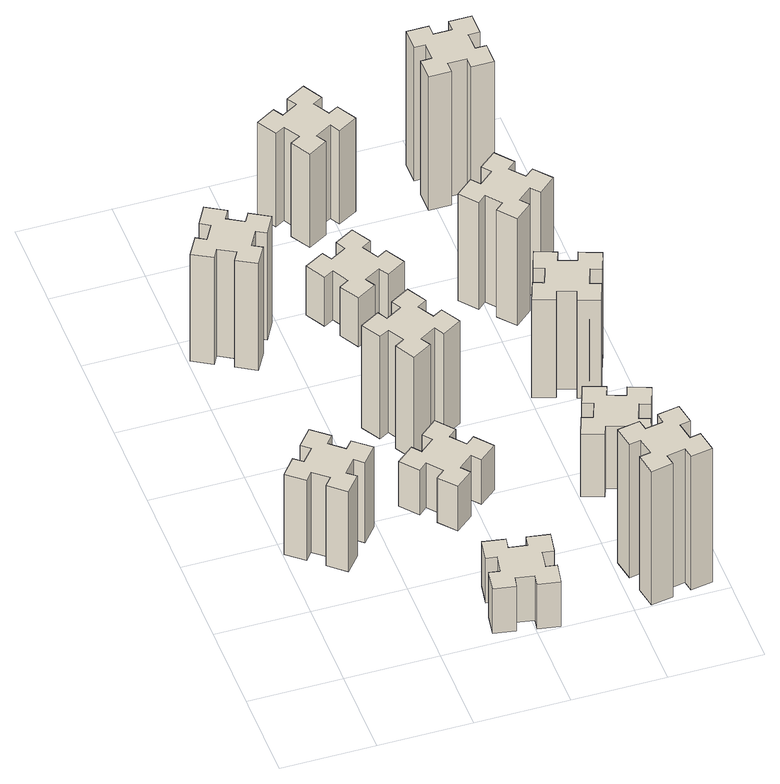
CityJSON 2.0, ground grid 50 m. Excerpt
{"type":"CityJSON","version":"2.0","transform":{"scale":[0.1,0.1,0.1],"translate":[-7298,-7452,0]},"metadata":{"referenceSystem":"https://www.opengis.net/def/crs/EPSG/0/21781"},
"CityObjects":{
"building1":{"type":"Building","attributes":{"class":"1000","function":"1000","usage":"1000","yearOfConstruction":2016,"roofType":"1000","measuredHeight":54,"storeysAboveGround":30,"storeysBelowGround":0},"geometry":[{"type":"Solid","lod":"1","boundaries":[[[[0,1,2,3,4,5,6,7,8,9,10,11,12,13,14,15,16,17,18,19]],[[17,16,20,21]],[[16,15,22,20]],[[15,14,23,22]],[[14,13,24,23]],[[13,12,25,24]],[[12,11,26,25]],[[11,10,27,26]],[[10,9,28,27]],[[9,8,29,28]],[[8,7,30,29]],[[7,6,31,30]],[[6,5,32,31]],[[5,4,33,32]],[[4,3,34,33]],[[3,2,35,34]],[[2,1,36,35]],[[1,0,37,36]],[[0,19,38,37]],[[19,18,39,38]],[[18,17,21,39]],[[24,25,26,27,28,29,30,31,32,33,34,35,36,37,38,39,21,20,22,23]]]]}]},
"building2":{"type":"Building","attributes":{"class":"1000","function":"1000","usage":"1000","yearOfConstruction":2016,"roofType":"1000","measuredHeight":72,"storeysAboveGround":30,"storeysBelowGround":0},"geometry":[{"type":"Solid","lod":"1","boundaries":[[[[40,41,42,43,44,45,46,47,48,49,50,51,52,53,54,55,56,57,58,59]],[[57,56,60,61]],[[56,55,62,60]],[[55,54,63,62]],[[54,53,64,63]],[[53,52,65,64]],[[52,51,66,65]],[[51,50,67,66]],[[50,49,68,67]],[[49,48,69,68]],[[48,47,70,69]],[[47,46,71,70]],[[46,45,72,71]],[[45,44,73,72]],[[44,43,74,73]],[[43,42,75,74]],[[42,41,76,75]],[[41,40,77,76]],[[40,59,78,77]],[[59,58,79,78]],[[58,57,61,79]],[[64,65,66,67,68,69,70,71,72,73,74,75,76,77,78,79,61,60,62,63]]]]}]},
"building3":{"type":"Building","attributes":{"class":"1000","function":"1000","usage":"1000","yearOfConstruction":2016,"roofType":"1000","measuredHeight":30,"storeysAboveGround":30,"storeysBelowGround":0},"geometry":[{"type":"Solid","lod":"1","boundaries":[[[[80,81,82,83,84,85,86,87,88,89,90,91,92,93,94,95,96,97,98,99]],[[97,96,100,101]],[[96,95,102,100]],[[95,94,103,102]],[[94,93,104,103]],[[93,92,105,104]],[[92,91,106,105]],[[91,90,107,106]],[[90,89,108,107]],[[89,88,109,108]],[[88,87,110,109]],[[87,86,111,110]],[[86,85,112,111]],[[85,84,113,112]],[[84,83,114,113]],[[83,82,115,114]],[[82,81,116,115]],[[81,80,117,116]],[[80,99,118,117]],[[99,98,119,118]],[[98,97,101,119]],[[104,105,106,107,108,109,110,111,112,113,114,115,116,117,118,119,101,100,102,103]]]]}]},
"building4":{"type":"Building","attributes":{"class":"1000","function":"1000","usage":"1000","yearOfConstruction":2016,"roofType":"1000","measuredHeight":30,"storeysAboveGround":30,"storeysBelowGround":0},"geometry":[{"type":"Solid","lod":"1","boundaries":[[[[120,121,122,123,124,125,126,127,128,129,130,131,132,133,134,135,136,137,138,139]],[[137,136,140,141]],[[136,135,142,140]],[[135,134,143,142]],[[134,133,144,143]],[[133,132,145,144]],[[132,131,146,145]],[[131,130,147,146]],[[130,129,148,147]],[[129,128,149,148]],[[128,127,150,149]],[[127,126,151,150]],[[126,125,152,151]],[[125,124,153,152]],[[124,123,154,153]],[[123,122,155,154]],[[122,121,156,155]],[[121,120,157,156]],[[120,139,158,157]],[[139,138,159,158]],[[138,137,141,159]],[[144,145,146,147,148,149,150,151,152,153,154,155,156,157,158,159,141,140,142,143]]]]}]},
"building5":{"type":"Building","attributes":{"class":"1000","function":"1000","usage":"1000","yearOfConstruction":2016,"roofType":"1000","measuredHeight":69,"storeysAboveGround":30,"storeysBelowGround":0},"geometry":[{"type":"Solid","lod":"1","boundaries":[[[[160,161,162,163,164,165,166,167,168,169,170,171,172,173,174,175,176,177,178,179]],[[177,176,180,181]],[[176,175,182,180]],[[175,174,183,182]],[[174,173,184,183]],[[173,172,185,184]],[[172,171,186,185]],[[171,170,187,186]],[[170,169,188,187]],[[169,168,189,188]],[[168,167,190,189]],[[167,166,191,190]],[[166,165,192,191]],[[165,164,193,192]],[[164,163,194,193]],[[163,162,195,194]],[[162,161,196,195]],[[161,160,197,196]],[[160,179,198,197]],[[179,178,199,198]],[[178,177,181,199]],[[184,185,186,187,188,189,190,191,192,193,194,195,196,197,198,199,181,180,182,183]]]]}]},
"building6":{"type":"Building","attributes":{"class":"1000","function":"1000","usage":"1000","yearOfConstruction":2016,"roofType":"1000","measuredHeight":33,"storeysAboveGround":30,"storeysBelowGround":0},"geometry":[{"type":"Solid","lod":"1","boundaries":[[[[200,201,202,203,204,205,206,207,208,209,210,211,212,213,214,215,216,217,218,219]],[[217,216,220,221]],[[216,215,222,220]],[[215,214,223,222]],[[214,213,224,223]],[[213,212,225,224]],[[212,211,226,225]],[[211,210,227,226]],[[210,209,228,227]],[[209,208,229,228]],[[208,207,230,229]],[[207,206,231,230]],[[206,205,232,231]],[[205,204,233,232]],[[204,203,234,233]],[[203,202,235,234]],[[202,201,236,235]],[[201,200,237,236]],[[200,219,238,237]],[[219,218,239,238]],[[218,217,221,239]],[[224,225,226,227,228,229,230,231,232,233,234,235,236,237,238,239,221,220,222,223]]]]}]},
"building7":{"type":"Building","attributes":{"class":"1000","function":"1000","usage":"1000","yearOfConstruction":2016,"roofType":"1000","measuredHeight":90,"storeysAboveGround":30,"storeysBelowGround":0},"geometry":[{"type":"Solid","lod":"1","boundaries":[[[[240,241,242,243,244,245,246,247,248,249,250,251,252,253,254,255,256,257,258,259]],[[257,256,260,261]],[[256,255,262,260]],[[255,254,263,262]],[[254,253,264,263]],[[253,252,265,264]],[[252,251,266,265]],[[251,250,267,266]],[[250,249,268,267]],[[249,248,269,268]],[[248,247,270,269]],[[247,246,271,270]],[[246,245,272,271]],[[245,244,273,272]],[[244,243,274,273]],[[243,242,275,274]],[[242,241,276,275]],[[241,240,277,276]],[[240,259,278,277]],[[259,258,279,278]],[[258,257,261,279]],[[264,265,266,267,268,269,270,271,272,273,274,275,276,277,278,279,261,260,262,263]]]]}]},
"building8":{"type":"Building","attributes":{"class":"1000","function":"1000","usage":"1000","yearOfConstruction":2016,"roofType":"1000","measuredHeight":63,"storeysAboveGround":30,"storeysBelowGround":0},"geometry":[{"type":"Solid","lod":"1","boundaries":[[[[280,281,282,283,284,285,286,287,288,289,290,291,292,293,294,295,296,297,298,299]],[[297,296,300,301]],[[296,295,302,300]],[[295,294,303,302]],[[294,293,304,303]],[[293,292,305,304]],[[292,291,306,305]],[[291,290,307,306]],[[290,289,308,307]],[[289,288,309,308]],[[288,287,310,309]],[[287,286,311,310]],[[286,285,312,311]],[[285,284,313,312]],[[284,283,314,313]],[[283,282,315,314]],[[282,281,316,315]],[[281,280,317,316]],[[280,299,318,317]],[[299,298,319,318]],[[298,297,301,319]],[[304,305,306,307,308,309,310,311,312,313,314,315,316,317,318,319,301,300,302,303]]]]}]},
"building9":{"type":"Building","attributes":{"class":"1000","function":"1000","usage":"1000","yearOfConstruction":2016,"roofType":"1000","measuredHeight":42,"storeysAboveGround":30,"storeysBelowGround":0},"geometry":[{"type":"Solid","lod":"1","boundaries":[[[[320,321,322,323,324,325,326,327,328,329,330,331,332,333,334,335,336,337,338,339]],[[337,336,340,341]],[[336,335,342,340]],[[335,334,343,342]],[[334,333,344,343]],[[333,332,345,344]],[[332,331,346,345]],[[331,330,347,346]],[[330,329,348,347]],[[329,328,349,348]],[[328,327,350,349]],[[327,326,351,350]],[[326,325,352,351]],[[325,324,353,352]],[[324,323,354,353]],[[323,322,355,354]],[[322,321,356,355]],[[321,320,357,356]],[[320,339,358,357]],[[339,338,359,358]],[[338,337,341,359]],[[344,345,346,347,348,349,350,351,352,353,354,355,356,357,358,359,341,340,342,343]]]]}]},
"building10":{"type":"Building","attributes":{"class":"1000","function":"1000","usage":"1000","yearOfConstruction":2016,"roofType":"1000","measuredHeight":66,"storeysAboveGround":30,"storeysBelowGround":0},"geometry":[{"type":"Solid","lod":"1","boundaries":[[[[360,361,362,363,364,365,366,367,368,369,370,371,372,373,374,375,376,377,378,379]],[[377,376,380,381]],[[376,375,382,380]],[[375,374,383,382]],[[374,373,384,383]],[[373,372,385,384]],[[372,371,386,385]],[[371,370,387,386]],[[370,369,388,387]],[[369,368,389,388]],[[368,367,390,389]],[[367,366,391,390]],[[366,365,392,391]],[[365,364,393,392]],[[364,363,394,393]],[[363,362,395,394]],[[362,361,396,395]],[[361,360,397,396]],[[360,379,398,397]],[[379,378,399,398]],[[378,377,381,399]],[[384,385,386,387,388,389,390,391,392,393,394,395,396,397,398,399,381,380,382,383]]]]}]},
"building11":{"type":"Building","attributes":{"class":"1000","function":"1000","usage":"1000","yearOfConstruction":2016,"roofType":"1000","measuredHeight":72,"storeysAboveGround":30,"storeysBelowGround":0},"geometry":[{"type":"Solid","lod":"1","boundaries":[[[[400,401,402,403,404,405,406,407,408,409,410,411,412,413,414,415,416,417,418,419]],[[417,416,420,421]],[[416,415,422,420]],[[415,414,423,422]],[[414,413,424,423]],[[413,412,425,424]],[[412,411,426,425]],[[411,410,427,426]],[[410,409,428,427]],[[409,408,429,428]],[[408,407,430,429]],[[407,406,431,430]],[[406,405,432,431]],[[405,404,433,432]],[[404,403,434,433]],[[403,402,435,434]],[[402,401,436,435]],[[401,400,437,436]],[[400,419,438,437]],[[419,418,439,438]],[[418,417,421,439]],[[424,425,426,427,428,429,430,431,432,433,434,435,436,437,438,439,421,420,422,423]]]]}]},
"building12":{"type":"Building","attributes":{"class":"1000","function":"1000","usage":"1000","yearOfConstruction":2016,"roofType":"1000","measuredHeight":90,"storeysAboveGround":30,"storeysBelowGround":0},"geometry":[{"type":"Solid","lod":"1","boundaries":[[[[440,441,442,443,444,445,446,447,448,449,450,451,452,453,454,455,456,457,458,459]],[[457,456,460,461]],[[456,455,462,460]],[[455,454,463,462]],[[454,453,464,463]],[[453,452,465,464]],[[452,451,466,465]],[[451,450,467,466]],[[450,449,468,467]],[[449,448,469,468]],[[448,447,470,469]],[[447,446,471,470]],[[446,445,472,471]],[[445,444,473,472]],[[444,443,474,473]],[[443,442,475,474]],[[442,441,476,475]],[[441,440,477,476]],[[440,459,478,477]],[[459,458,479,478]],[[458,457,461,479]],[[464,465,466,467,468,469,470,471,472,473,474,475,476,477,478,479,461,460,462,463]]]]}]}
},
"vertices":[
[136,893,0],[213,829,0],[174,783,0],[266,706,0],[343,798,0],[297,836,0],[362,913,0],[408,874,0],[485,966,0],[393,1043,0],[354,997,0],[278,1062,0],[316,1108,0],[224,1185,0],[147,1093,0],[193,1054,0],[129,978,0],[83,1016,0],[6,924,0],[98,847,0],[129,978,540],[83,1016,540],[193,1054,540],[147,1093,540],[224,1185,540],[316,1108,540],[278,1062,540],[354,997,540],[393,1043,540],[485,966,540],[408,874,540],[362,913,540],[297,836,540],[343,798,540],[266,706,540],[174,783,540],[213,829,540],[136,893,540],[98,847,540],[6,924,540],
[316,2327,0],[366,2414,0],[418,2384,0],[478,2488,0],[374,2548,0],[344,2496,0],[257,2546,0],[287,2598,0],[183,2658,0],[123,2554,0],[175,2524,0],[125,2437,0],[73,2467,0],[13,2363,0],[117,2303,0],[147,2355,0],[234,2305,0],[204,2253,0],[308,2193,0],[368,2297,0],[234,2305,720],[204,2253,720],[147,2355,720],[117,2303,720],[13,2363,720],[73,2467,720],[125,2437,720],[175,2524,720],[123,2554,720],[183,2658,720],[287,2598,720],[257,2546,720],[344,2496,720],[374,2548,720],[478,2488,720],[418,2384,720],[366,2414,720],[316,2327,720],[368,2297,720],[308,2193,720],
[886,274,0],[868,175,0],[809,186,0],[788,67,0],[907,47,0],[917,106,0],[1015,88,0],[1005,29,0],[1123,8,0],[1144,127,0],[1085,137,0],[1102,235,0],[1161,225,0],[1182,343,0],[1064,364,0],[1054,305,0],[955,322,0],[966,381,0],[847,402,0],[827,284,0],[955,322,300],[966,381,300],[1054,305,300],[1064,364,300],[1182,343,300],[1161,225,300],[1102,235,300],[1085,137,300],[1144,127,300],[1123,8,300],[1005,29,300],[1015,88,300],[917,106,300],[907,47,300],[788,67,300],[809,186,300],[868,175,300],[886,274,300],[827,284,300],[847,402,300],
[918,929,0],[994,993,0],[1033,947,0],[1125,1024,0],[1048,1116,0],[1002,1078,0],[937,1154,0],[983,1193,0],[906,1285,0],[814,1208,0],[853,1162,0],[776,1097,0],[738,1143,0],[646,1066,0],[723,974,0],[769,1013,0],[833,936,0],[787,898,0],[864,806,0],[956,883,0],[833,936,300],[787,898,300],[769,1013,300],[723,974,300],[646,1066,300],[738,1143,300],[776,1097,300],[853,1162,300],[814,1208,300],[906,1285,300],[983,1193,300],[937,1154,300],[1002,1078,300],[1048,1116,300],[1125,1024,300],[1033,947,300],[994,993,300],[918,929,300],[956,883,300],[864,806,300],
[765,1574,0],[815,1487,0],[763,1457,0],[823,1353,0],[927,1413,0],[897,1465,0],[984,1515,0],[1014,1463,0],[1118,1523,0],[1058,1627,0],[1006,1597,0],[956,1684,0],[1008,1714,0],[948,1818,0],[844,1758,0],[874,1706,0],[787,1656,0],[757,1708,0],[653,1648,0],[713,1544,0],[787,1656,690],[757,1708,690],[874,1706,690],[844,1758,690],[948,1818,690],[1008,1714,690],[956,1684,690],[1006,1597,690],[1058,1627,690],[1118,1523,690],[1014,1463,690],[984,1515,690],[897,1465,690],[927,1413,690],[823,1353,690],[763,1457,690],[815,1487,690],[765,1574,690],[713,1544,690],[653,1648,690],
[765,2414,0],[815,2327,0],[763,2297,0],[823,2193,0],[927,2253,0],[897,2305,0],[984,2355,0],[1014,2303,0],[1118,2363,0],[1058,2467,0],[1006,2437,0],[956,2524,0],[1008,2554,0],[948,2658,0],[844,2598,0],[874,2546,0],[787,2496,0],[757,2548,0],[653,2488,0],[713,2384,0],[787,2496,330],[757,2548,330],[874,2546,330],[844,2598,330],[948,2658,330],[1008,2554,330],[956,2524,330],[1006,2437,330],[1058,2467,330],[1118,2363,330],[1014,2303,330],[984,2355,330],[897,2305,330],[927,2253,330],[823,2193,330],[763,2297,330],[815,2327,330],[765,2414,330],[713,2384,330],[653,2488,330],
[1755,322,0],[1657,305,0],[1647,364,0],[1528,343,0],[1549,225,0],[1608,235,0],[1626,137,0],[1567,127,0],[1587,8,0],[1706,29,0],[1695,88,0],[1794,106,0],[1804,47,0],[1922,67,0],[1901,186,0],[1842,175,0],[1825,274,0],[1884,284,0],[1863,402,0],[1745,381,0],[1825,274,900],[1884,284,900],[1842,175,900],[1901,186,900],[1922,67,900],[1804,47,900],[1794,106,900],[1695,88,900],[1706,29,900],[1587,8,900],[1567,127,900],[1626,137,900],[1608,235,900],[1549,225,900],[1528,343,900],[1647,364,900],[1657,305,900],[1755,322,900],[1745,381,900],[1863,402,900],
[1006,3177,0],[956,3264,0],[1008,3294,0],[948,3398,0],[844,3338,0],[874,3286,0],[787,3236,0],[757,3288,0],[653,3228,0],[713,3124,0],[765,3154,0],[815,3067,0],[763,3037,0],[823,2933,0],[927,2993,0],[897,3045,0],[984,3095,0],[1014,3043,0],[1118,3103,0],[1058,3207,0],[984,3095,630],[1014,3043,630],[897,3045,630],[927,2993,630],[823,2933,630],[763,3037,630],[815,3067,630],[765,3154,630],[713,3124,630],[653,3228,630],[757,3288,630],[787,3236,630],[874,3286,630],[844,3338,630],[948,3398,630],[1008,3294,630],[956,3264,630],[1006,3177,630],[1058,3207,630],[1118,3103,630],
[1641,859,0],[1735,825,0],[1714,769,0],[1827,727,0],[1868,840,0],[1812,861,0],[1846,955,0],[1902,934,0],[1943,1047,0],[1830,1088,0],[1810,1032,0],[1716,1066,0],[1737,1122,0],[1624,1163,0],[1583,1050,0],[1639,1030,0],[1605,936,0],[1549,957,0],[1507,844,0],[1620,803,0],[1605,936,420],[1549,957,420],[1639,1030,420],[1583,1050,420],[1624,1163,420],[1737,1122,420],[1716,1066,420],[1810,1032,420],[1830,1088,420],[1943,1047,420],[1902,934,420],[1846,955,420],[1812,861,420],[1868,840,420],[1827,727,420],[1714,769,420],[1735,825,420],[1641,859,420],[1620,803,420],[1507,844,420],
[1810,1772,0],[1716,1806,0],[1737,1862,0],[1624,1903,0],[1583,1790,0],[1639,1770,0],[1605,1676,0],[1549,1697,0],[1507,1584,0],[1620,1543,0],[1641,1599,0],[1735,1565,0],[1714,1509,0],[1827,1467,0],[1868,1580,0],[1812,1601,0],[1846,1695,0],[1902,1674,0],[1943,1787,0],[1830,1828,0],[1846,1695,660],[1902,1674,660],[1812,1601,660],[1868,1580,660],[1827,1467,660],[1714,1509,660],[1735,1565,660],[1641,1599,660],[1620,1543,660],[1507,1584,660],[1549,1697,660],[1605,1676,660],[1639,1770,660],[1583,1790,660],[1624,1903,660],[1737,1862,660],[1716,1806,660],[1810,1772,660],[1830,1828,660],[1943,1787,660],
[1509,2293,0],[1573,2216,0],[1527,2178,0],[1604,2086,0],[1696,2163,0],[1658,2209,0],[1734,2273,0],[1773,2227,0],[1865,2304,0],[1788,2396,0],[1742,2358,0],[1677,2434,0],[1723,2473,0],[1646,2565,0],[1554,2488,0],[1593,2442,0],[1516,2377,0],[1478,2423,0],[1386,2346,0],[1463,2254,0],[1516,2377,720],[1478,2423,720],[1593,2442,720],[1554,2488,720],[1646,2565,720],[1723,2473,720],[1677,2434,720],[1742,2358,720],[1788,2396,720],[1865,2304,720],[1773,2227,720],[1734,2273,720],[1658,2209,720],[1696,2163,720],[1604,2086,720],[1527,2178,720],[1573,2216,720],[1509,2293,720],[1463,2254,720],[1386,2346,720],
[1575,3055,0],[1675,3055,0],[1675,2995,0],[1795,2995,0],[1795,3115,0],[1735,3115,0],[1735,3215,0],[1795,3215,0],[1795,3335,0],[1675,3335,0],[1675,3275,0],[1575,3275,0],[1575,3335,0],[1455,3335,0],[1455,3215,0],[1515,3215,0],[1515,3115,0],[1455,3115,0],[1455,2995,0],[1575,2995,0],[1515,3115,900],[1455,3115,900],[1515,3215,900],[1455,3215,900],[1455,3335,900],[1575,3335,900],[1575,3275,900],[1675,3275,900],[1675,3335,900],[1795,3335,900],[1795,3215,900],[1735,3215,900],[1735,3115,900],[1795,3115,900],[1795,2995,900],[1675,2995,900],[1675,3055,900],[1575,3055,900],[1575,2995,900],[1455,2995,900]
]}
